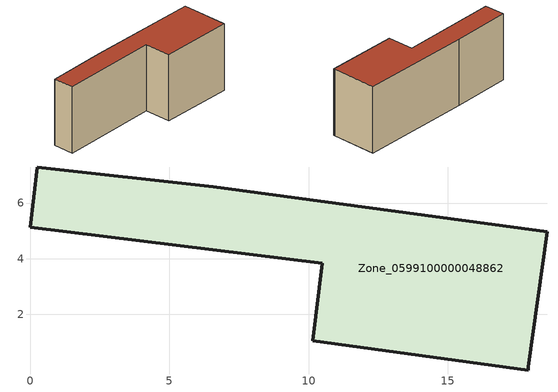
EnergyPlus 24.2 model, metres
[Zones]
Zone_0599100000048862
 floor ground (C_G): 0.26,7.3 6.57,6.58 18.58,4.96 17.89,0.12 17.88,0.01 10.15,1.05 10.49,3.85 0,5.12 z0
 wall outside (C_F): 6.57,6.58 0.26,7.3 0,5.12 10.49,3.85 10.15,1.05 17.88,0.01 17.89,0.12 18.58,4.96 6.57,6.58 z0:7.21
 roof outside (C_R): 0,5.12 10.49,3.85 10.15,1.05 17.88,0.01 17.89,0.12 18.58,4.96 6.57,6.58 0.26,7.3 z7.21
[BUILDING]
Pand.0599100000048862: North Axis=0; Terrain=City; Loads Convergence Tolerance Value=0.04; Temperature Convergence Tolerance Value=0.4; Solar Distribution=FullExterior; Maximum Number of Warmup Days=25; Minimum Number of Warmup Days=1
[Site:Location]
Rotterdam.The.Hague.AP_ZH_NLD Design_Conditions: Latitude=51.96; Longitude=4.45; Time Zone=1; Elevation=-4.5
[SITE:GROUNDTEMPERATURE:BUILDINGSURFACE]
18, 18, 18, 18, 18, 18, 18, 18, 18, 18, 18, 18
[MATERIAL] Thermal Absorptance=0.9; Solar Absorptance=0.7; Visible Absorptance=0.7
Name | Roughness | Thickness | Conductivity | Density | Specific Heat
G.TI.1946 | MediumSmooth | 0.15 | 1 | 540 | 1210
F.TI.1946 | Rough | 0.3 | 0.857143 | 1920 | 840
R.TI.1946 | MediumRough | 0.2 | 0.1 | 1500 | 1000
[CONSTRUCTION]
C_G: G.TI.1946
C_F: F.TI.1946
C_R: R.TI.1946
[ZONE]
Zone_0599100000048862: Type=1; Multiplier=1; Ceiling Height=Autocalculate; Volume=Autocalculate; Floor Area=autocalculate; Part of Total Floor Area=Yes
[ZONEINFILTRATION:DESIGNFLOWRATE]
Infil_Zone_0599100000048862: Zone or ZoneList or Space or SpaceList=Zone_0599100000048862; Schedule=AlwaysOn; Design Flow Rate Calculation Method=Flow/Area; Flow Rate per Floor Area=0.003; Constant Term Coefficient=1; Temperature Term Coefficient=0; Velocity Term Coefficient=0; Velocity Squared Term Coefficient=0
[HVACTEMPLATE:ZONE:IDEALLOADSAIRSYSTEM]
Zone_0599100000048862: Maximum Heating Supply Air Temperature=50; Minimum Cooling Supply Air Temperature=13; Maximum Heating Supply Air Humidity Ratio=0.0156; Minimum Cooling Supply Air Humidity Ratio=0.0077; Heating Limit=NoLimit; Cooling Limit=NoLimit; Dehumidification Control Type=ConstantSensibleHeatRatio; Cooling Sensible Heat Ratio=0.7; Dehumidification Setpoint=60; Humidification Control Type=None; Humidification Setpoint=30; Outdoor Air Method=None; Outdoor Air Flow Rate per Person=0.00944; Outdoor Air Flow Rate per Zone Floor Area=0; Outdoor Air Flow Rate per Zone=0; Demand Controlled Ventilation Type=None; Outdoor Air Economizer Type=NoEconomizer; Heat Recovery Type=None; Sensible Heat Recovery Effectiveness=0.7; Latent Heat Recovery Effectiveness=0.65
[ZONECONTROL:THERMOSTAT]
ThermostatControl_Zone_0599100000048862: Zone or ZoneList=Zone_0599100000048862; Control Type Schedule=DualSetpointControlType; Control 1=Thermostat_Zone_0599100000048862; Temperature Difference Between Cutout And Setpoint=0
[THERMOSTATSETPOINT:DUALSETPOINT]
Thermostat_Zone_0599100000048862: Heating Setpoint Temperature Schedule=HeatingSetpoint_Zone_0599100000048862; Cooling Setpoint Temperature Schedule=CoolingSetpoint_Zone_0599100000048862
[SCHEDULE:COMPACT]
HeatingSetpoint_Zone_0599100000048862: Through: 12/31, For: AllDays, Until: 24:00, 21
CoolingSetpoint_Zone_0599100000048862: Through: 12/31, For: AllDays, Until: 24:00, 24
DualSetpointControlType: Through: 12/31, For: AllDays, Until: 24:00, 4
AlwaysOn: Through: 12/31, For: AllDays, Until: 24:00, 1
